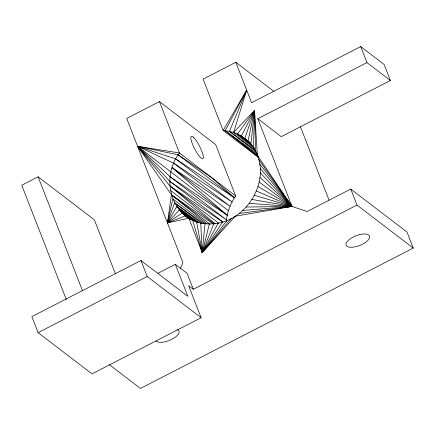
<?xml version="1.0" encoding="UTF-8"?>
<svg xmlns="http://www.w3.org/2000/svg" width="435" height="435" viewBox="0 0 435 435"><rect width="100%" height="100%" fill="white"/><g stroke="black" fill="none" stroke-linecap="round" stroke-linejoin="round"><path stroke-width="0.65" d="M273.865 91.383L235.824 62.297L203.096 79.137L223.128 130.5L229.452 131.332L233.59 132.474L254.557 110.349L253.431 147.71C274.001 178.926 245.857 224.754 209.382 223.884C172.825 224.395 158.824 179.16 179.454 152.973L159.438 101.594L126.705 118.434L182.907 262.588L180.313 268.852M226.341 221.127C227.162 212.117 230.512 203.368 235.71 195.984L215.689 144.61L159.438 101.594M205.01 223.628L202.21 252.659L235.297 216.19L292.026 206.451L307.099 211.513L350.751 189.062L407.008 232.067L413.25 248.086L140.456 388.428L109.174 364.514M254.48 148.552L250.886 144.29L254.557 110.349L237.548 134.045L233.59 132.474L246.683 90.148L223.128 130.5L257.95 157.127M235.71 195.984L179.454 152.973L137.563 146.285L171.417 194.728L167.431 222.894L188.888 218.212L189.964 219.044M250.886 144.29L247.993 141.185L254.557 110.349L257.384 155.366L292.026 206.451L239.168 213.476M209.382 223.884L202.21 252.659L188.888 218.212M250.125 142.849L244.785 138.428L254.557 110.349L255.601 151.418M203.738 223.748L174.582 202.835L167.431 222.894L185.397 215.831L189.725 219.115M213.813 223.693L202.21 252.659L192.634 220.208M256.237 151.81L229.452 131.332L246.683 90.148L225.172 130.62L258.124 156.692M254.557 110.349L241.294 136.035L250.136 142.827L247.993 141.185M218.256 223.052L202.21 252.659L196.593 221.779L197.68 222.573L196.593 221.779M222.671 221.964L202.21 252.659L200.731 222.927M227.005 220.453L202.21 252.659L231.23 218.517M193.227 220.616L179.296 209.969L167.431 222.894L172.793 198.887L205.472 223.873M115.329 273.582L94.373 219.838L38.117 176.827L21.75 185.25L66.365 299.688M390.385 80.508L366.944 62.586L257.825 118.728L281.266 136.644L390.385 80.508L384.138 64.494L360.697 46.572L251.577 102.709L235.824 62.297M157.867 273.3L175.349 264.306L187.838 296.338L140.962 260.5L31.842 316.637L38.084 332.65L91.997 373.872L201.117 317.729L188.627 285.697L193.314 289.28L356.994 205.075L413.25 248.086M38.084 332.65L147.204 276.513L201.117 317.729M242.812 210.42L292.026 206.451L257.825 118.728M246.188 207.038L292.026 206.451L258.765 159.525M249.26 203.373L292.026 206.451L259.728 163.859M252.006 199.453L292.026 206.451L260.255 168.318M222.883 221.942L169.84 181.39L137.563 146.285L178.176 154.8L212.275 178.067L234.432 197.811L175.783 158.938L137.563 146.285L169.927 185.935L215.249 223.824M254.399 195.315L292.026 206.451L260.342 172.864M256.411 191.003L292.026 206.451L260 177.447M169.84 181.39L226.439 219.816L170.183 176.806L137.563 146.285L173.772 163.25L232.04 201.949L175.783 158.938M258.026 186.566L292.026 206.451L259.222 182.026M170.183 176.806L227.211 215.233L172.157 167.687L230.028 206.261L173.772 163.25M244.785 138.428L247.477 140.5L241.294 136.035L237.548 134.045L252.343 145.768M222.758 222.116L169.927 185.935L218.685 223.209M207.044 223.884L171.417 194.728L212.889 223.737M257.09 153.675L225.172 130.62L257.852 155.605M198.605 222.426L176.751 206.543L167.431 222.894L182.189 213.068L190.764 219.621M229.452 131.332L254.48 149.629M254.513 148.509L253.431 147.71L254.502 148.531M251.066 144.181L237.548 134.045L250.946 144.284M233.59 132.474L254.486 148.449M178.176 154.8L234.432 197.811M172.157 167.687L228.413 210.698M227.211 215.233L137.563 146.285M170.455 190.394L214.39 223.981M171.417 194.728L209.996 224.221M174.582 202.835L201.367 223.318M197.648 222.519L176.751 206.543L196.354 222.024M185.397 215.831L189.149 218.696M175.349 264.306L187.072 273.267L193.314 289.28M179.296 209.969L192.618 220.355M360.697 46.572L366.944 62.586M350.751 189.062L356.994 205.075M300.46 126.802L329.077 200.198M140.962 260.5L147.204 276.513M38.117 176.827L82.487 290.634M177.121 329.48A12.582 5.198 -21.3 0 1 177.942 334.716L176.229 336.456A12.582 5.198 -21.3 0 1 156.034 340.991M359.941 234.53L356.847 235.438A12.582 5.198 -21.3 0 0 345.977 244.095A12.582 5.198 -21.3 0 0 355.743 246.699L358.837 245.791A12.582 5.198 -21.3 0 0 369.706 237.135A12.582 5.198 -21.3 0 0 359.941 234.53M193.869 137.677L192.585 136.579A12.582 2.789 62.8 0 0 191.694 141.968L192.71 144.697A12.582 2.789 62.8 0 0 200.29 157.307L201.574 158.405A12.582 2.789 62.8 0 0 202.465 153.017L201.454 150.287A12.582 2.789 62.8 0 0 193.869 137.677"/></g></svg>
